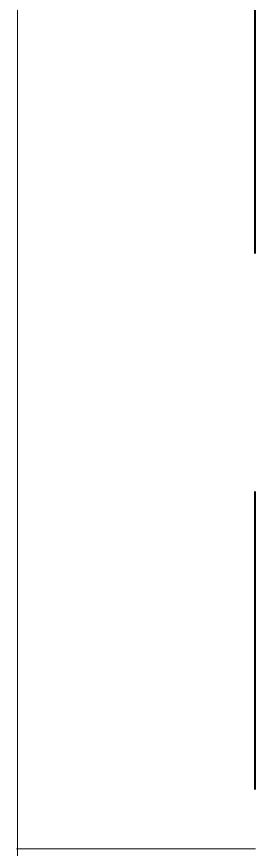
# Model space of a CAD drawing. Header units: metres. Extents: x -232 to 581, y 30 to 789.
# Drawn here: x 105.5155 to 105.6158, y 674.0123 to 674.3619 of the extents above; entities that cross this region are included whole.
import ezdxf

# ---------------------------------------------------------------- set-up
doc = ezdxf.new("R2010")
doc.units = ezdxf.units.M
doc.linetypes.add('HIDDEN2', pattern=[0.1875, 0.125, -0.0625])
doc.layers.add('A-WALL', color=250, linetype='Continuous', lineweight=20)
doc.layers.add('baños', color=140, linetype='Continuous', lineweight=0)
doc.styles.get("Standard").update_dxf_attribs({"font": 'arial.ttf'})

# ---------------------------------------------------------------- blocks, each defined once
blk = doc.blocks.new('27.11.2025 LN09 1ER NIVEL')
at = {"layer": 'A-WALL', "color": 18, "true_color": 0x000000}
blk.add_line((182.33375, 108.90412), (182.33375, 107.53412), dxfattribs=at)
at = {"layer": 'A-WALL', "color": 18, "linetype": 'HIDDEN2', "true_color": 0x000000}
for p, q in [((182.43345, 108.44412), (182.43345, 107.84412)), ((182.43345, 107.84412), (182.33345, 107.84412))]:
    blk.add_line(p, q, dxfattribs=at)
blk = doc.blocks.new('20.03.2026 LN 09 PRIMER NIVEL ARQ')
at = {"layer": 'A-WALL', "color": 1}
blk.add_line((1.71398, -44.83317), (1.71398, -46.20317), dxfattribs=at)
at = {"layer": 'A-WALL', "color": 1, "linetype": 'HIDDEN2'}
for p, q in [((1.81398, -45.29317), (1.81398, -45.89317)), ((1.81398, -45.89317), (1.71398, -45.89317))]:
    blk.add_line(p, q, dxfattribs=at)
at = {"layer": 'baños', "color": 1, "linetype": 'Continuous'}
for tag, p in [('MODELNUMBER', (-12.06115, -62.07074)), ('TRADENAME', (-12.06115, -62.07078)), ('PRODUCT', (-12.06115, -62.07082)), ('MATERIAL', (-12.06115, -62.07087))]:
    blk.add_attdef(tag, p, '', height=0.0000254, rotation=359.9999, dxfattribs=at)

msp = doc.modelspace()

# ---------------------------------------------------------------- block references
at = {"color": 1}
for name, p in [('20.03.2026 LN 09 PRIMER NIVEL ARQ', (103.80178, 719.90566)), ('27.11.2025 LN09 1ER NIVEL', (-76.81799, 566.16838))]:
    msp.add_blockref(name, p, dxfattribs=at)

doc.saveas('drawing.dxf')
